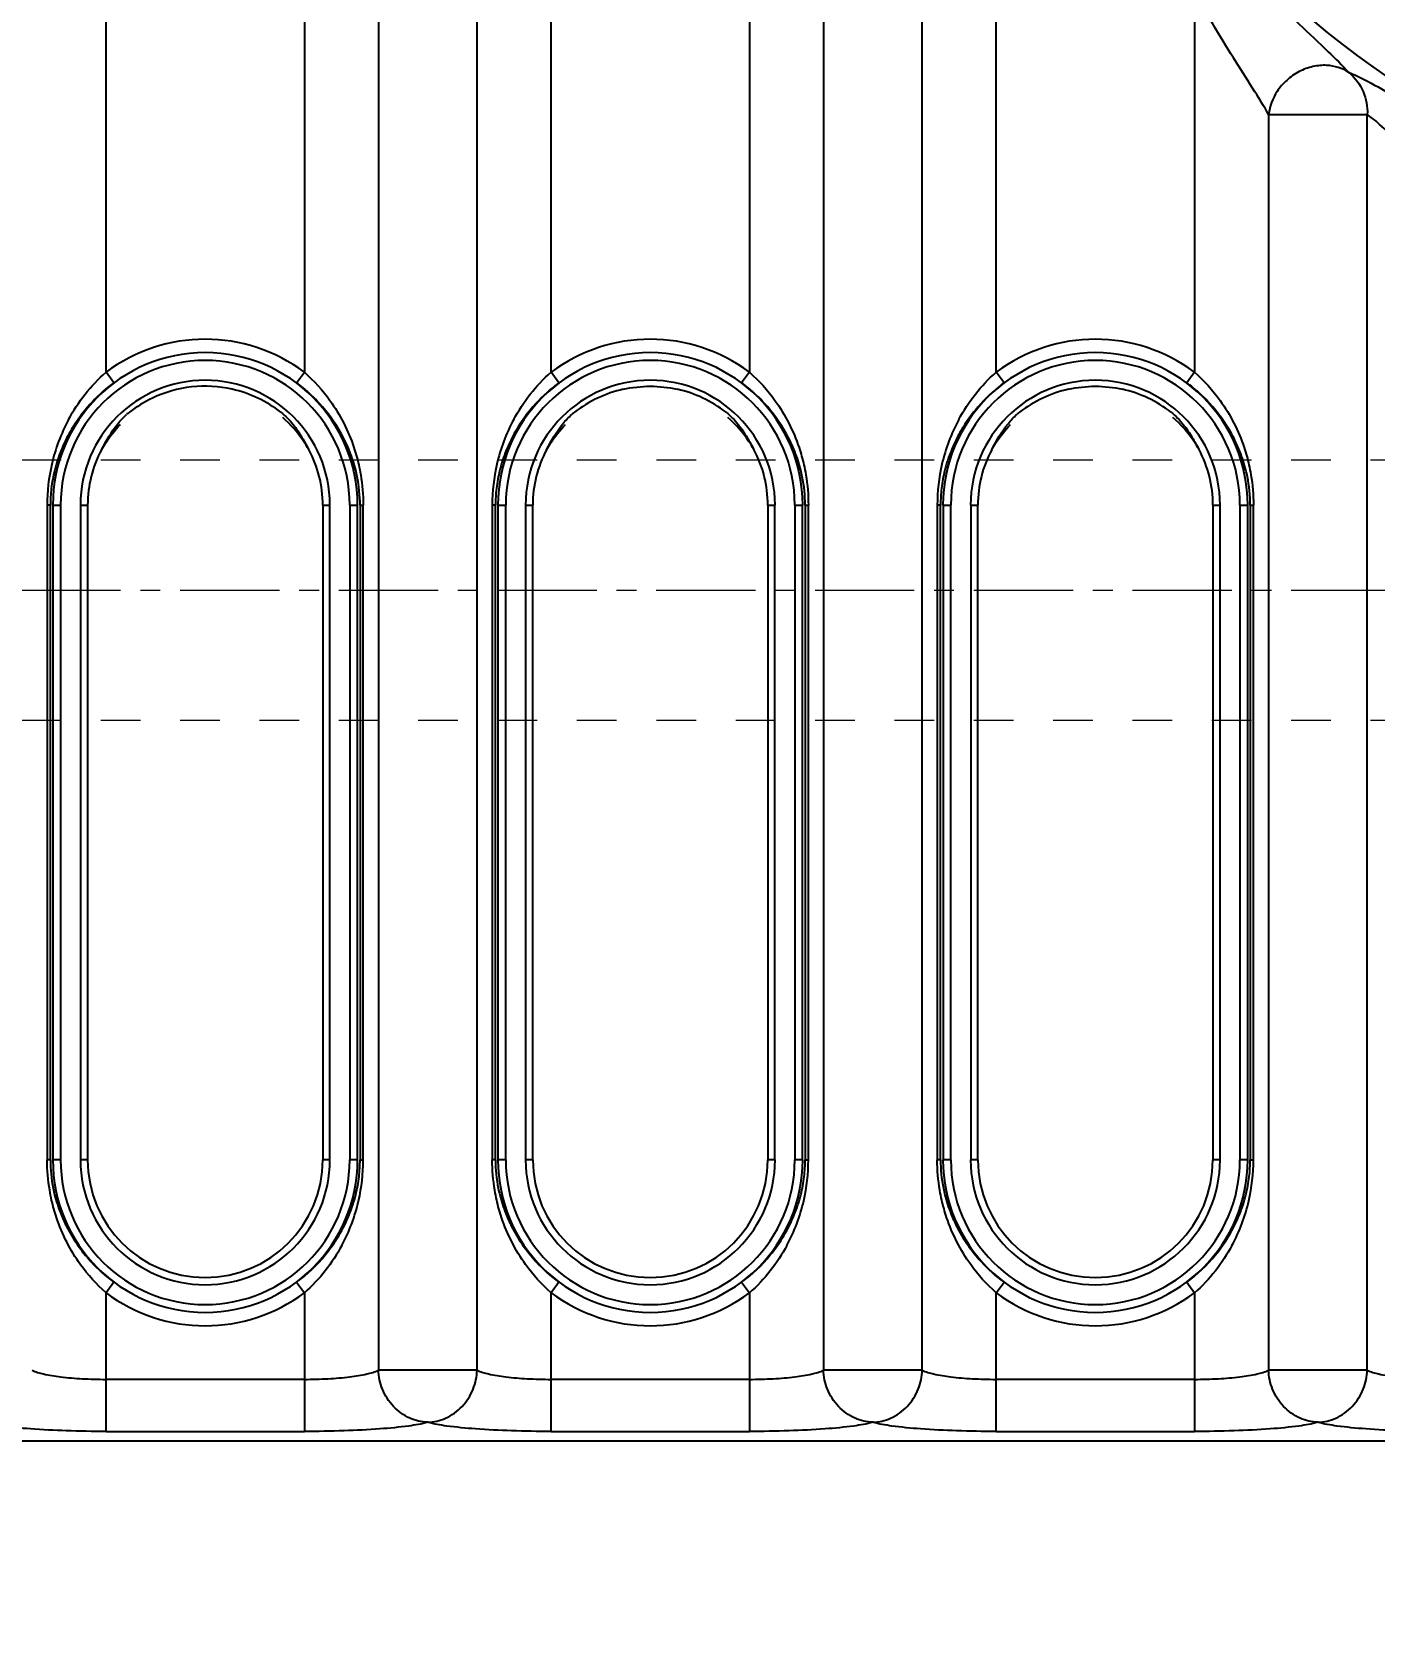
# Model space of a CAD drawing. Header units: millimetres. Extents: x 309 to 11345, y -1340 to 1318.
# Drawn here: x 916 to 967.6, y -543.5 to -482 of the extents above; entities that cross this region are included whole.
import ezdxf

# ---------------------------------------------------------------- set-up
doc = ezdxf.new("R2010")
doc.units = ezdxf.units.MM
doc.header["$LTSCALE"] = 16.335
doc.header["$PDMODE"] = 3
doc.header["$PDSIZE"] = 0.3125
doc.linetypes.add('CENTER', pattern=[0.6, 0.375, -0.075, 0.075, -0.075])
doc.linetypes.add('HIDDEN', pattern=[0.2, 0.1, -0.1])
doc.layers.get('0').update_dxf_attribs({"linetype": 'CONTINUOUS'})
doc.layers.get('Defpoints').update_dxf_attribs({"linetype": 'CONTINUOUS'})
doc.layers.add('cool', color=153, linetype='HIDDEN', lineweight=9)
doc.styles.get("Standard").update_dxf_attribs({"font": 'txt', "width": 0.8})
doc.dimstyles.get("Standard").update_dxf_attribs({"dimtxt": 0.15625, "dimasz": 0.1875, "dimexe": 0.125, "dimexo": 0.0625, "dimtad": 0, "dimtih": 1, "dimtoh": 1, "dimdsep": 46, "dimtxsty": 'Standard', "dimcen": 0.09, "dimadec": 0, "dimazin": 0, "dimtp": 0.01, "dimtm": 0.01, "dimtfac": 1, "dimtofl": 0, "dimtmove": 0, "dimatfit": 3, "dimfxl": 0, "dimtolj": 1, "dimarcsym": 0})

# ---------------------------------------------------------------- blocks, each defined once
blk = doc.blocks.new('*D152')
at = {"color": 4, "lineweight": -2}
blk.add_line((841.336, -521.816), (751.834, -521.816), dxfattribs=at)
at = {"layer": 'Defpoints', "color": 0}
for p in [(1045.847, -463.458), (751.834, -521.816), (841.399, -521.816)]:
    blk.add_point(p, dxfattribs=at)
at = {"color": 6, "insert": (735.834, -521.816), "char_height": 10, "attachment_point": 5}
blk.add_mtext('\\A1;58.36', dxfattribs=at)
blk = doc.blocks.new('*D153')
at = {"color": 4, "lineweight": -2}
blk.add_line((843.625, -589.308), (751.834, -589.308), dxfattribs=at)
at = {"layer": 'Defpoints', "color": 0}
for p in [(1045.847, -463.458), (751.834, -589.308), (843.687, -589.308)]:
    blk.add_point(p, dxfattribs=at)
at = {"color": 6, "insert": (733.167, -589.308), "char_height": 10, "attachment_point": 5}
blk.add_mtext('\\A1;125.85', dxfattribs=at)
blk = doc.blocks.new('*D154')
at = {"color": 4, "lineweight": -2}
blk.add_line((836.37, -608.458), (751.834, -608.458), dxfattribs=at)
at = {"layer": 'Defpoints', "color": 0}
for p in [(1045.847, -463.458), (751.834, -608.458), (836.432, -608.458)]:
    blk.add_point(p, dxfattribs=at)
at = {"color": 6, "insert": (734.501, -608.458), "char_height": 10, "attachment_point": 5}
blk.add_mtext('\\A1;145.00', dxfattribs=at)
blk = doc.blocks.new('*D155')
at = {"color": 4, "lineweight": -2}
blk.add_line((805.347, -668.458), (751.834, -668.458), dxfattribs=at)
at = {"layer": 'Defpoints', "color": 0}
for p in [(1045.847, -463.458), (751.834, -668.458), (805.41, -668.458)]:
    blk.add_point(p, dxfattribs=at)
at = {"color": 6, "insert": (733.834, -668.458), "char_height": 10, "attachment_point": 5}
blk.add_mtext('\\A1;205.00', dxfattribs=at)
blk = doc.blocks.new('*D156')
at = {"color": 4, "lineweight": -2}
blk.add_line((800.847, -666.965), (800.847, -716.388), dxfattribs=at)
at = {"layer": 'Defpoints', "color": 0}
for p in [(1045.847, -463.458), (800.847, -666.902), (800.847, -716.388)]:
    blk.add_point(p, dxfattribs=at)
at = {"color": 6, "insert": (800.847, -735.055), "char_height": 10, "attachment_point": 5, "rotation": 90}
blk.add_mtext('\\A1;245.00', dxfattribs=at)
blk = doc.blocks.new('*D157')
at = {"color": 4, "lineweight": -2}
for p, q in [((846.349, -522.867), (846.349, -676.388)), ((846.349, -676.388), (827.427, -696.388)), ((827.427, -696.388), (827.427, -716.388))]:
    blk.add_line(p, q, dxfattribs=at)
at = {"layer": 'Defpoints', "color": 0}
for p in [(1045.847, -463.458), (846.349, -522.804), (827.427, -716.388)]:
    blk.add_point(p, dxfattribs=at)
at = {"color": 6, "insert": (827.427, -734.388), "char_height": 10, "attachment_point": 5, "rotation": 90}
blk.add_mtext('\\A1;199.50', dxfattribs=at)
blk = doc.blocks.new('*D158')
at = {"color": 4, "lineweight": -2}
for p, q in [((848.087, -593.771), (848.087, -676.388)), ((848.087, -676.388), (839.359, -696.388)), ((839.359, -696.388), (839.359, -716.388))]:
    blk.add_line(p, q, dxfattribs=at)
at = {"layer": 'Defpoints', "color": 0}
for p in [(1045.847, -463.458), (848.087, -593.708), (839.359, -716.388)]:
    blk.add_point(p, dxfattribs=at)
at = {"color": 6, "insert": (839.359, -735.055), "char_height": 10, "attachment_point": 5, "rotation": 90}
blk.add_mtext('\\A1;197.76', dxfattribs=at)
blk = doc.blocks.new('*D159')
at = {"color": 4, "lineweight": -2}
for p, q in [((957.847, -630.771), (957.847, -676.388)), ((957.847, -676.388), (954.745, -696.388)), ((954.745, -696.388), (954.745, -716.388))]:
    blk.add_line(p, q, dxfattribs=at)
at = {"layer": 'Defpoints', "color": 0}
for p in [(1045.847, -463.458), (957.847, -630.708), (954.745, -716.388)]:
    blk.add_point(p, dxfattribs=at)
at = {"color": 6, "insert": (954.745, -731.055), "char_height": 10, "attachment_point": 5, "rotation": 90}
blk.add_mtext('\\A1;88.00', dxfattribs=at)
blk = doc.blocks.new('*D160')
at = {"color": 4, "lineweight": -2}
blk.add_line((850.78, -465.57), (850.78, -716.388), dxfattribs=at)
at = {"layer": 'Defpoints', "color": 0}
for p in [(1045.847, -463.458), (850.78, -465.508), (850.78, -716.388)]:
    blk.add_point(p, dxfattribs=at)
at = {"color": 6, "insert": (850.78, -734.388), "char_height": 10, "attachment_point": 5, "rotation": 90}
blk.add_mtext('\\A1;195.07', dxfattribs=at)
blk = doc.blocks.new('*D161')
at = {"color": 4, "lineweight": -2}
for p, q in [((861.539, -465.57), (861.539, -676.388)), ((861.539, -676.388), (862.066, -696.388)), ((862.066, -696.388), (862.066, -716.388))]:
    blk.add_line(p, q, dxfattribs=at)
at = {"layer": 'Defpoints', "color": 0}
for p in [(1045.847, -463.458), (861.539, -465.508), (862.066, -716.388)]:
    blk.add_point(p, dxfattribs=at)
at = {"color": 6, "insert": (862.066, -733.721), "char_height": 10, "attachment_point": 5, "rotation": 90}
blk.add_mtext('\\A1;184.31', dxfattribs=at)
blk = doc.blocks.new('*D168')
at = {"color": 4, "lineweight": -2}
for p, q in [((815.847, -526.278), (815.847, -675.217)), ((815.847, -675.217), (813.507, -695.217)), ((813.507, -695.217), (813.507, -715.217))]:
    blk.add_line(p, q, dxfattribs=at)
at = {"layer": 'Defpoints', "color": 0}
for p in [(1045.847, -463.458), (815.847, -526.216), (813.507, -715.217)]:
    blk.add_point(p, dxfattribs=at)
at = {"color": 6, "insert": (813.507, -733.217), "char_height": 10, "attachment_point": 5, "rotation": 90}
blk.add_mtext('\\A1;230.00', dxfattribs=at)
blk = doc.blocks.new('*D217')
at = {"color": 4, "lineweight": -2}
for p, q in [((792.226, -628.458), (772.226, -641.779)), ((952.285, -628.458), (792.226, -628.458)), ((772.226, -641.779), (752.226, -641.779))]:
    blk.add_line(p, q, dxfattribs=at)
at = {"layer": 'Defpoints', "color": 0}
for p in [(1045.847, -463.458), (952.347, -628.458), (752.226, -641.779)]:
    blk.add_point(p, dxfattribs=at)
at = {"color": 6, "insert": (734.893, -641.779), "char_height": 10, "attachment_point": 5}
blk.add_mtext('\\A1;165.00', dxfattribs=at)

msp = doc.modelspace()

# ---------------------------------------------------------------- linework, layer by layer
at = {"color": 7, "linetype": 'Continuous'}
for p, q in [((929.325, -379.51), (929.325, -533.406)), ((933.116, -533.406), (933.116, -379.51)), ((946.418, -379.51), (946.418, -533.406)), ((950.209, -533.406), (950.209, -379.51)), ((953.052, -495.097), (953.052, -467.725)), ((918.865, -495.097), (918.865, -474.127)), ((926.481, -474.127), (926.481, -495.097)), ((935.959, -495.097), (935.959, -474.127)), ((943.575, -474.127), (943.575, -495.097)), ((960.668, -480.516), (960.668, -495.097)), ((963.512, -485.204), (963.512, -533.406)), ((963.512, -485.204), (967.303, -485.204)), ((967.303, -533.406), (967.303, -485.204)), ((919.165, -495.499), (918.865, -495.097)), ((926.181, -495.499), (926.481, -495.097)), ((936.259, -495.499), (935.959, -495.097)), ((943.575, -495.097), (943.275, -495.499)), ((953.352, -495.499), (953.052, -495.097)), ((960.668, -495.097), (960.368, -495.499)), ((916.602, -500.197), (916.602, -525.335)), ((916.726, -500.197), (916.602, -500.197)), ((916.726, -525.335), (916.726, -500.197)), ((916.822, -500.197), (916.822, -525.335)), ((916.822, -500.197), (917.123, -500.197)), ((917.123, -525.335), (917.123, -500.197)), ((917.884, -500.197), (917.884, -525.335)), ((917.884, -500.197), (918.16, -500.197)), ((918.16, -525.335), (918.16, -500.197)), ((927.187, -500.197), (927.187, -525.335)), ((927.187, -500.197), (927.463, -500.197)), ((927.463, -525.335), (927.463, -500.197)), ((928.224, -500.197), (928.224, -525.335)), ((928.224, -500.197), (928.525, -500.197)), ((928.525, -525.335), (928.525, -500.197)), ((928.62, -500.197), (928.62, -525.335)), ((928.62, -500.197), (928.745, -500.197)), ((928.745, -525.335), (928.745, -500.197)), ((933.696, -500.197), (933.696, -525.335)), ((933.82, -500.197), (933.696, -500.197)), ((933.82, -525.335), (933.82, -500.197)), ((933.915, -500.197), (933.915, -525.335)), ((933.915, -500.197), (934.216, -500.197)), ((934.216, -525.335), (934.216, -500.197)), ((934.977, -500.197), (934.977, -525.335)), ((934.977, -500.197), (935.253, -500.197)), ((935.253, -525.335), (935.253, -500.197)), ((944.281, -500.197), (944.281, -525.335)), ((944.281, -500.197), (944.556, -500.197)), ((944.556, -525.335), (944.556, -500.197)), ((945.317, -500.197), (945.317, -525.335)), ((945.317, -500.197), (945.618, -500.197)), ((945.618, -525.335), (945.618, -500.197)), ((945.714, -500.197), (945.714, -525.335)), ((945.714, -500.197), (945.838, -500.197)), ((945.838, -525.335), (945.838, -500.197)), ((950.789, -500.197), (950.789, -525.335)), ((950.913, -500.197), (950.789, -500.197)), ((950.913, -525.335), (950.913, -500.197)), ((951.009, -500.197), (951.009, -525.335)), ((951.009, -500.197), (951.31, -500.197)), ((951.31, -525.335), (951.31, -500.197)), ((952.071, -500.197), (952.071, -525.335)), ((952.071, -500.197), (952.347, -500.197)), ((952.347, -525.335), (952.347, -500.197)), ((961.374, -500.197), (961.374, -525.335)), ((961.374, -500.197), (961.65, -500.197)), ((961.65, -525.335), (961.65, -500.197)), ((962.411, -500.197), (962.411, -525.335)), ((962.411, -500.197), (962.712, -500.197)), ((962.712, -525.335), (962.712, -500.197)), ((962.807, -500.197), (962.807, -525.335)), ((962.807, -500.197), (962.932, -500.197)), ((962.932, -525.335), (962.932, -500.197)), ((916.726, -525.335), (916.602, -525.335)), ((917.123, -525.335), (916.822, -525.335)), ((918.16, -525.335), (917.884, -525.335)), ((927.463, -525.335), (927.187, -525.335)), ((928.525, -525.335), (928.224, -525.335)), ((928.62, -525.335), (928.745, -525.335)), ((933.82, -525.335), (933.696, -525.335)), ((934.216, -525.335), (933.915, -525.335)), ((935.253, -525.335), (934.977, -525.335)), ((944.556, -525.335), (944.281, -525.335)), ((945.618, -525.335), (945.317, -525.335)), ((945.714, -525.335), (945.838, -525.335)), ((950.913, -525.335), (950.789, -525.335)), ((951.31, -525.335), (951.009, -525.335)), ((952.347, -525.335), (952.071, -525.335)), ((961.65, -525.335), (961.374, -525.335)), ((962.712, -525.335), (962.411, -525.335)), ((962.807, -525.335), (962.932, -525.335)), ((919.165, -530.033), (918.865, -530.435)), ((926.182, -530.033), (926.482, -530.435)), ((936.258, -530.033), (935.958, -530.435)), ((943.275, -530.033), (943.575, -530.435)), ((953.052, -530.435), (953.352, -530.033)), ((960.368, -530.033), (960.668, -530.435)), ((918.865, -535.758), (918.865, -530.435)), ((926.482, -530.435), (926.482, -535.758)), ((935.958, -535.758), (935.958, -530.435)), ((943.575, -530.435), (943.575, -535.758)), ((953.052, -535.758), (953.052, -530.435)), ((960.668, -530.435), (960.668, -535.758)), ((933.116, -533.406), (929.325, -533.406)), ((950.209, -533.406), (946.418, -533.406)), ((967.303, -533.406), (963.512, -533.406)), ((926.482, -533.758), (918.865, -533.758)), ((943.575, -533.758), (935.958, -533.758)), ((960.668, -533.758), (953.052, -533.758)), ((918.865, -535.758), (926.482, -535.758)), ((935.958, -535.758), (943.575, -535.758)), ((953.052, -535.758), (960.668, -535.758)), ((913.121, -536.12), (987.187, -536.12))]:
    msp.add_line(p, q, dxfattribs=at)
for centre, radius, start, end in [((986.523, -456.458), 32.954, 186.81654, 270), ((922.673, -500.197), 6.365, 53.25265, 126.7475), ((939.767, -500.197), 6.365, 53.25404, 126.74729), ((956.86, -500.197), 6.365, 53.25404, 126.74596), ((922.673, -500.197), 5.852, 0, 180), ((922.673, -500.197), 5.551, 0, 180), ((939.767, -500.197), 5.852, 0, 180), ((939.767, -500.197), 5.551, 0, 180), ((956.86, -500.197), 5.852, 0, 180), ((956.86, -500.197), 5.551, 0, 180), ((922.673, -500.197), 4.79, 0, 180), ((922.885, -500.504), 6.235, 130.32735, 140.63796), ((922.988, -500.619), 6.39, 126.74951, 130.36825), ((922.673, -500.356), 4.72, 77.31378, 115.36042), ((922.658, -500.4), 4.767, 64.70132, 77.25604), ((922.506, -500.439), 6.157, 50.38103, 53.35029), ((922.41, -500.555), 6.308, 42.47183, 50.38271), ((939.767, -500.197), 4.79, 0, 180), ((939.985, -500.51), 6.245, 129.13376, 140.63267), ((940.082, -500.62), 6.391, 126.74968, 129.1911), ((939.782, -500.401), 4.767, 102.73742, 115.29369), ((939.752, -500.4), 4.767, 64.70447, 77.25971), ((939.6, -500.439), 6.157, 50.38176, 53.3523), ((939.503, -500.555), 6.308, 42.47353, 50.38345), ((956.86, -500.197), 4.79, 0, 180), ((957.08, -500.511), 6.246, 128.94689, 140.63044), ((957.175, -500.619), 6.39, 126.74773, 129.00636), ((956.876, -500.401), 4.767, 102.73742, 115.29369), ((956.845, -500.4), 4.767, 64.70447, 77.25971), ((956.695, -500.436), 6.153, 50.51185, 53.35286), ((956.598, -500.555), 6.307, 42.47311, 50.51214), ((922.778, -500.416), 6.097, 140.63949, 149.14188), ((922.719, -500.46), 4.834, 115.32386, 127.69644), ((922.624, -500.467), 4.842, 52.32297, 64.67072), ((922.59, -500.399), 6.07, 29.03988, 42.53201), ((939.871, -500.416), 6.097, 140.63716, 149.13812), ((939.817, -500.468), 4.843, 115.32611, 127.6773), ((939.717, -500.466), 4.841, 52.32193, 64.67156), ((939.683, -500.399), 6.07, 29.04019, 42.53371), ((956.965, -500.416), 6.097, 140.63545, 149.13661), ((956.91, -500.468), 4.843, 115.32611, 127.6773), ((956.811, -500.466), 4.841, 52.32193, 64.67156), ((956.777, -500.399), 6.07, 29.04019, 42.53371), ((923.467, -500.164), 6.86, 151.72872, 167.09616), ((921.209, -498.506), 2.364, 127.68945, 131.06607), ((940.561, -500.164), 6.86, 151.71123, 167.0773), ((938.303, -498.506), 2.365, 127.68953, 131.06867), ((957.654, -500.164), 6.86, 151.70951, 167.07638), ((955.396, -498.506), 2.365, 127.68953, 131.06867), ((922.607, -500.316), 5.899, 150.95507, 157.88835), ((922.697, -500.365), 6.001, 149.16099, 150.95991), ((922.713, -500.329), 5.928, 21.68424, 29.02414), ((939.701, -500.316), 5.899, 150.95431, 157.88447), ((939.79, -500.365), 6.001, 149.15725, 150.9591), ((939.807, -500.329), 5.928, 21.68543, 29.02443), ((956.794, -500.316), 5.899, 150.95401, 157.88336), ((956.884, -500.365), 6.001, 149.15574, 150.9588), ((956.9, -500.329), 5.928, 21.68543, 29.02443), ((922.452, -500.254), 5.732, 157.88049, 165.89431), ((922.673, -500.197), 4.514, 151.90092, 180), ((922.673, -500.197), 4.514, 0, 28.15043), ((939.545, -500.254), 5.732, 157.87644, 165.89194), ((939.767, -500.197), 4.514, 151.90092, 180), ((939.767, -500.197), 4.514, 0, 28.15043), ((956.639, -500.254), 5.732, 157.87532, 165.89125), ((956.86, -500.197), 4.514, 151.90092, 180), ((956.86, -500.197), 4.514, 0, 28.15043), ((923.591, -500.202), 6.989, 167.0247, 179.96408), ((922.29, -500.212), 5.564, 165.90868, 173.29352), ((940.681, -500.201), 6.985, 167.00343, 179.96793), ((939.384, -500.212), 5.565, 165.90672, 173.2919), ((957.774, -500.201), 6.985, 167.0025, 179.96792), ((956.477, -500.212), 5.565, 165.90603, 173.29158), ((922.184, -500.198), 5.457, 173.30818, 179.99252), ((922.99, -500.214), 5.631, 0.17072, 11.28622), ((939.275, -500.198), 5.455, 173.3054, 179.99398), ((940.083, -500.214), 5.631, 0.17075, 11.28696), ((956.369, -500.198), 5.455, 173.30508, 179.99397), ((957.177, -500.214), 5.631, 0.17075, 11.28696), ((922.356, -525.318), 5.63, 180.1698, 191.27471), ((922.673, -525.335), 5.852, 180, 0), ((922.673, -525.335), 5.551, 180, 360), ((922.673, -525.335), 4.79, 180, 360), ((922.673, -525.335), 4.514, 180, 0), ((921.759, -525.331), 6.985, 347.00548, 359.96795), ((923.165, -525.334), 5.455, 353.30609, 359.99398), ((939.45, -525.318), 5.631, 180.17067, 191.2852), ((939.767, -525.335), 5.852, 180, 0), ((939.767, -525.335), 5.551, 180, 360), ((939.767, -525.335), 4.79, 180, 360), ((939.767, -525.335), 4.514, 180, 0), ((938.853, -525.331), 6.985, 347.0025, 359.96792), ((940.259, -525.334), 5.455, 353.30508, 359.99397), ((956.544, -525.318), 5.631, 180.17075, 191.28696), ((956.86, -525.335), 5.852, 180, 0), ((956.86, -525.335), 5.551, 180, 360), ((956.86, -525.335), 4.79, 180, 360), ((956.86, -525.335), 4.514, 180, 0), ((955.946, -525.331), 6.985, 347.0025, 359.96792), ((957.352, -525.334), 5.455, 353.30508, 359.99397), ((923.056, -525.32), 5.565, 345.90824, 353.2926), ((940.15, -525.32), 5.565, 345.90603, 353.29158), ((957.243, -525.32), 5.565, 345.90603, 353.29158), ((921.879, -525.368), 6.86, 331.71499, 347.07932), ((922.895, -525.278), 5.732, 337.8789, 345.89346), ((938.973, -525.368), 6.86, 331.70951, 347.07638), ((939.988, -525.278), 5.732, 337.87532, 345.89125), ((956.066, -525.368), 6.86, 331.70951, 347.07638), ((957.082, -525.278), 5.732, 337.87532, 345.89125), ((922.717, -525.205), 5.924, 329.14758, 337.87251), ((939.81, -525.205), 5.924, 329.14275, 337.86892), ((956.904, -525.205), 5.924, 329.14275, 337.86892), ((922.569, -525.116), 6.097, 320.64093, 329.14144), ((939.662, -525.116), 6.097, 320.63545, 329.13661), ((956.756, -525.116), 6.097, 320.63545, 329.13661), ((922.44, -525.008), 6.265, 306.67754, 320.62881), ((939.533, -525.008), 6.265, 306.67154, 320.62332), ((956.627, -525.008), 6.265, 306.67154, 320.62332), ((922.915, -524.999), 6.277, 222.47406, 233.31278), ((940.007, -525.001), 6.275, 222.44996, 233.31512), ((957.101, -525), 6.275, 222.45432, 233.32018), ((922.673, -525.335), 6.365, 233.24807, 306.75227), ((939.767, -525.335), 6.365, 233.24856, 306.74596), ((956.86, -525.335), 6.365, 233.25404, 306.74596)]:
    msp.add_arc(centre, radius, start, end, dxfattribs=at)
for points, knots in [([(962.132, -479.153), (962.555, -479.608), (963.396, -480.48), (964.632, -481.683), (965.703, -482.698), (966.344, -483.313), (966.591, -483.592)], [0, 0, 0, 0, 0.29603, 0.577416, 0.822208, 1, 1, 1, 1]), ([(963.512, -485.204), (963.35, -484.906), (962.928, -484.238), (962.229, -483.148), (961.449, -481.879), (960.928, -480.981), (960.668, -480.516)], [0, 0, 0, 0, 0.185336, 0.431755, 0.70869, 1, 1, 1, 1]), ([(966.591, -483.592), (966.344, -483.43), (965.865, -483.28), (965.2, -483.346), (964.665, -483.536), (964.198, -483.873), (963.738, -484.399), (963.55, -484.89), (963.512, -485.204)], [0, 0, 0, 0, 0.217593, 0.348562, 0.488143, 0.630222, 0.767434, 1, 1, 1, 1]), ([(966.591, -483.592), (966.831, -483.783), (967.21, -484.29), (967.315, -484.907), (967.303, -485.204)], [0, 0, 0, 0, 0.508308, 1, 1, 1, 1]), ([(966.591, -483.592), (966.698, -483.629), (966.942, -483.738), (967.539, -484.043), (968.454, -484.554), (969.701, -485.246), (970.602, -485.728), (971.073, -485.975)], [0, 0, 0, 0, 0.066716, 0.157515, 0.396035, 0.685578, 1, 1, 1, 1]), ([(970.146, -487.747), (969.85, -487.489), (969.285, -486.981), (968.499, -486.254), (967.92, -485.708), (967.534, -485.372), (967.374, -485.248), (967.303, -485.204)], [0, 0, 0, 0, 0.308536, 0.59767, 0.841229, 0.933783, 1, 1, 1, 1]), ([(927.462, -496.178), (927.857, -496.729), (928.277, -497.555), (928.52, -498.43), (928.571, -498.654)], [0, 0, 0, 0, 0.746536, 1, 1, 1, 1]), ([(944.555, -496.178), (944.95, -496.729), (945.37, -497.555), (945.614, -498.43), (945.665, -498.654)], [0, 0, 0, 0, 0.746536, 1, 1, 1, 1]), ([(961.649, -496.178), (962.044, -496.729), (962.464, -497.555), (962.707, -498.43), (962.758, -498.654)], [0, 0, 0, 0, 0.746536, 1, 1, 1, 1]), ([(918.692, -498.071), (918.74, -497.987), (918.95, -497.641), (919.203, -497.322), (919.416, -497.102)], [0, 0, 0, 0, 0.241256, 1, 1, 1, 1]), ([(926.653, -498.067), (926.59, -497.956), (926.31, -497.506), (925.955, -497.102), (925.651, -496.839)], [0, 0, 0, 0, 0.240401, 1, 1, 1, 1]), ([(935.785, -498.071), (935.833, -497.987), (936.043, -497.641), (936.296, -497.322), (936.51, -497.102)], [0, 0, 0, 0, 0.241256, 1, 1, 1, 1]), ([(943.746, -498.067), (943.683, -497.956), (943.403, -497.506), (943.049, -497.102), (942.745, -496.839)], [0, 0, 0, 0, 0.240401, 1, 1, 1, 1]), ([(952.879, -498.071), (952.927, -497.987), (953.137, -497.641), (953.39, -497.322), (953.603, -497.102)], [0, 0, 0, 0, 0.241256, 1, 1, 1, 1]), ([(960.84, -498.067), (960.777, -497.956), (960.497, -497.506), (960.142, -497.102), (959.838, -496.839)], [0, 0, 0, 0, 0.240401, 1, 1, 1, 1]), ([(928.511, -499.112), (928.495, -499.028), (928.42, -498.697), (928.315, -498.374), (928.222, -498.139)], [0, 0, 0, 0, 0.253093, 1, 1, 1, 1]), ([(945.605, -499.112), (945.588, -499.028), (945.514, -498.697), (945.409, -498.374), (945.315, -498.138)], [0, 0, 0, 0, 0.253093, 1, 1, 1, 1]), ([(962.698, -499.112), (962.681, -499.028), (962.607, -498.697), (962.502, -498.374), (962.409, -498.138)], [0, 0, 0, 0, 0.253093, 1, 1, 1, 1]), ([(928.571, -498.654), (928.599, -498.779), (928.7, -499.287), (928.744, -499.807), (928.744, -500.197)], [0, 0, 0, 0, 0.246522, 1, 1, 1, 1]), ([(945.665, -498.654), (945.693, -498.779), (945.793, -499.287), (945.838, -499.807), (945.838, -500.197)], [0, 0, 0, 0, 0.246522, 1, 1, 1, 1]), ([(962.758, -498.654), (962.786, -498.779), (962.887, -499.287), (962.931, -499.807), (962.931, -500.197)], [0, 0, 0, 0, 0.246522, 1, 1, 1, 1]), ([(916.776, -526.878), (916.748, -526.753), (916.647, -526.245), (916.602, -525.725), (916.602, -525.335)], [0, 0, 0, 0, 0.246502, 1, 1, 1, 1]), ([(933.869, -526.878), (933.841, -526.753), (933.741, -526.245), (933.696, -525.725), (933.696, -525.335)], [0, 0, 0, 0, 0.246522, 1, 1, 1, 1]), ([(950.963, -526.878), (950.934, -526.753), (950.834, -526.245), (950.789, -525.725), (950.789, -525.335)], [0, 0, 0, 0, 0.246522, 1, 1, 1, 1]), ([(916.835, -526.419), (916.852, -526.503), (916.926, -526.834), (917.031, -527.157), (917.124, -527.392)], [0, 0, 0, 0, 0.253094, 1, 1, 1, 1]), ([(933.929, -526.42), (933.946, -526.504), (934.02, -526.835), (934.125, -527.158), (934.218, -527.393)], [0, 0, 0, 0, 0.253093, 1, 1, 1, 1]), ([(951.022, -526.42), (951.039, -526.504), (951.113, -526.835), (951.218, -527.158), (951.312, -527.394)], [0, 0, 0, 0, 0.253093, 1, 1, 1, 1]), ([(917.886, -529.356), (917.491, -528.805), (917.071, -527.978), (916.826, -527.103), (916.776, -526.878)], [0, 0, 0, 0, 0.74653, 1, 1, 1, 1]), ([(934.978, -529.353), (934.583, -528.803), (934.164, -527.977), (933.92, -527.102), (933.869, -526.878)], [0, 0, 0, 0, 0.746535, 1, 1, 1, 1]), ([(952.072, -529.354), (951.677, -528.803), (951.257, -527.977), (951.013, -527.102), (950.963, -526.878)], [0, 0, 0, 0, 0.746536, 1, 1, 1, 1]), ([(917.124, -527.392), (917.191, -527.56), (917.491, -528.225), (917.915, -528.834), (918.285, -529.238)], [0, 0, 0, 0, 0.248201, 1, 1, 1, 1]), ([(934.218, -527.393), (934.285, -527.561), (934.585, -528.225), (935.008, -528.832), (935.377, -529.236)], [0, 0, 0, 0, 0.248206, 1, 1, 1, 1]), ([(951.312, -527.394), (951.379, -527.561), (951.678, -528.225), (952.101, -528.833), (952.471, -529.236)], [0, 0, 0, 0, 0.248204, 1, 1, 1, 1]), ([(916.022, -533.406), (916.16, -533.474), (916.528, -533.573), (917.173, -533.677), (917.978, -533.742), (918.56, -533.758), (918.865, -533.758)], [0, 0, 0, 0, 0.159977, 0.393163, 0.68192, 1, 1, 1, 1]), ([(926.482, -533.758), (926.787, -533.758), (927.369, -533.742), (928.174, -533.677), (928.819, -533.573), (929.187, -533.474), (929.325, -533.406)], [0, 0, 0, 0, 0.318066, 0.606832, 0.840032, 1, 1, 1, 1]), ([(931.22, -535.406), (930.986, -535.398), (930.492, -535.281), (929.862, -534.827), (929.44, -534.163), (929.333, -533.652), (929.325, -533.406)], [0, 0, 0, 0, 0.233579, 0.491554, 0.754781, 1, 1, 1, 1]), ([(931.22, -535.406), (931.454, -535.398), (931.948, -535.281), (932.578, -534.827), (933, -534.163), (933.107, -533.652), (933.116, -533.406)], [0, 0, 0, 0, 0.233582, 0.491558, 0.754783, 1, 1, 1, 1]), ([(933.116, -533.406), (933.253, -533.474), (933.622, -533.573), (934.267, -533.677), (935.071, -533.742), (935.654, -533.758), (935.959, -533.758)], [0, 0, 0, 0, 0.159965, 0.393174, 0.681948, 1, 1, 1, 1]), ([(943.575, -533.758), (943.88, -533.758), (944.462, -533.742), (945.267, -533.677), (945.912, -533.573), (946.28, -533.474), (946.418, -533.406)], [0, 0, 0, 0, 0.318055, 0.606823, 0.840028, 1, 1, 1, 1]), ([(948.314, -535.406), (948.079, -535.398), (947.586, -535.281), (946.955, -534.827), (946.533, -534.163), (946.426, -533.652), (946.418, -533.406)], [0, 0, 0, 0, 0.233579, 0.491555, 0.754782, 1, 1, 1, 1]), ([(948.314, -535.406), (948.548, -535.398), (949.041, -535.281), (949.672, -534.827), (950.094, -534.163), (950.201, -533.652), (950.209, -533.406)], [0, 0, 0, 0, 0.233579, 0.491555, 0.754782, 1, 1, 1, 1]), ([(950.209, -533.406), (950.347, -533.474), (950.715, -533.573), (951.36, -533.677), (952.165, -533.742), (952.747, -533.758), (953.052, -533.758)], [0, 0, 0, 0, 0.159969, 0.39318, 0.681951, 1, 1, 1, 1]), ([(960.668, -533.758), (960.973, -533.758), (961.556, -533.742), (962.36, -533.677), (963.005, -533.573), (963.374, -533.474), (963.512, -533.406)], [0, 0, 0, 0, 0.318055, 0.606823, 0.840028, 1, 1, 1, 1]), ([(965.407, -535.406), (965.173, -535.398), (964.679, -535.281), (964.049, -534.827), (963.627, -534.163), (963.52, -533.652), (963.512, -533.406)], [0, 0, 0, 0, 0.233579, 0.491555, 0.754782, 1, 1, 1, 1]), ([(965.407, -535.406), (965.641, -535.398), (966.135, -535.281), (966.765, -534.827), (967.187, -534.163), (967.294, -533.652), (967.303, -533.406)], [0, 0, 0, 0, 0.233579, 0.491555, 0.754782, 1, 1, 1, 1]), ([(967.303, -533.406), (967.44, -533.474), (967.809, -533.573), (968.454, -533.677), (969.258, -533.742), (969.841, -533.758), (970.146, -533.758)], [0, 0, 0, 0, 0.159969, 0.39318, 0.681951, 1, 1, 1, 1]), ([(918.865, -535.758), (918.356, -535.758), (917.388, -535.743), (916.049, -535.677), (914.977, -535.574), (914.364, -535.477), (914.127, -535.406)], [0, 0, 0, 0, 0.32038, 0.61062, 0.844058, 1, 1, 1, 1]), ([(931.22, -535.406), (930.983, -535.477), (930.37, -535.574), (929.297, -535.677), (927.959, -535.743), (926.99, -535.758), (926.482, -535.758)], [0, 0, 0, 0, 0.155949, 0.389401, 0.679643, 1, 1, 1, 1]), ([(935.958, -535.758), (935.45, -535.758), (934.481, -535.743), (933.143, -535.677), (932.07, -535.574), (931.457, -535.477), (931.22, -535.406)], [0, 0, 0, 0, 0.320379, 0.610621, 0.844065, 1, 1, 1, 1]), ([(948.314, -535.406), (948.076, -535.477), (947.463, -535.574), (946.391, -535.677), (945.052, -535.743), (944.083, -535.758), (943.575, -535.758)], [0, 0, 0, 0, 0.155949, 0.389404, 0.679649, 1, 1, 1, 1]), ([(953.052, -535.758), (952.544, -535.758), (951.575, -535.743), (950.237, -535.677), (949.164, -535.574), (948.551, -535.477), (948.314, -535.406)], [0, 0, 0, 0, 0.320374, 0.610618, 0.844066, 1, 1, 1, 1]), ([(965.407, -535.406), (965.17, -535.477), (964.557, -535.574), (963.484, -535.677), (962.145, -535.743), (961.177, -535.758), (960.668, -535.758)], [0, 0, 0, 0, 0.155949, 0.389404, 0.679649, 1, 1, 1, 1]), ([(970.146, -535.758), (969.638, -535.758), (968.669, -535.743), (967.33, -535.677), (966.258, -535.574), (965.644, -535.477), (965.407, -535.406)], [0, 0, 0, 0, 0.320374, 0.610618, 0.844066, 1, 1, 1, 1])]:
    msp.add_open_spline(points, degree=3, knots=knots, dxfattribs=at)
for points in [[(917.426, -496.915), (917.792, -496.234), (918.282, -495.605), (918.865, -495.097)], [(926.481, -495.097), (926.848, -495.417), (927.178, -495.783), (927.462, -496.178)], [(934.52, -496.913), (934.886, -496.233), (935.376, -495.604), (935.959, -495.097)], [(943.575, -495.097), (943.942, -495.417), (944.272, -495.783), (944.555, -496.178)], [(951.614, -496.913), (951.98, -496.233), (952.47, -495.604), (953.052, -495.097)], [(960.668, -495.097), (961.035, -495.417), (961.365, -495.783), (961.649, -496.178)], [(938.731, -495.751), (939.405, -495.599), (940.129, -495.599), (940.803, -495.751)], [(955.824, -495.751), (956.498, -495.599), (957.223, -495.599), (957.897, -495.751)], [(918.692, -498.071), (918.876, -497.725), (919.071, -497.38), (919.318, -497.075)], [(919.318, -497.075), (919.421, -496.949), (919.533, -496.83), (919.656, -496.724)], [(925.583, -496.635), (925.758, -496.77), (925.913, -496.931), (926.051, -497.104)], [(926.051, -497.104), (926.175, -497.26), (926.286, -497.427), (926.389, -497.597)], [(935.785, -498.071), (935.97, -497.725), (936.164, -497.38), (936.412, -497.076)], [(936.412, -497.076), (936.514, -496.95), (936.626, -496.83), (936.749, -496.724)], [(942.676, -496.635), (942.851, -496.77), (943.007, -496.931), (943.145, -497.104)], [(943.145, -497.104), (943.269, -497.26), (943.379, -497.427), (943.482, -497.597)], [(952.879, -498.071), (953.063, -497.725), (953.258, -497.38), (953.505, -497.076)], [(953.505, -497.076), (953.608, -496.95), (953.72, -496.83), (953.843, -496.724)], [(959.77, -496.635), (959.945, -496.77), (960.1, -496.931), (960.238, -497.104)], [(960.238, -497.104), (960.362, -497.26), (960.473, -497.427), (960.576, -497.597)], [(926.389, -497.597), (926.481, -497.752), (926.568, -497.909), (926.653, -498.068)], [(943.482, -497.597), (943.575, -497.752), (943.662, -497.909), (943.747, -498.068)], [(960.576, -497.597), (960.668, -497.752), (960.755, -497.909), (960.84, -498.068)], [(927.92, -528.618), (927.554, -529.298), (927.064, -529.927), (926.482, -530.435)], [(945.013, -528.619), (944.648, -529.299), (944.157, -529.928), (943.575, -530.435)], [(962.107, -528.619), (961.741, -529.299), (961.251, -529.928), (960.668, -530.435)], [(918.865, -530.435), (918.499, -530.116), (918.17, -529.75), (917.886, -529.356)], [(935.959, -530.435), (935.592, -530.115), (935.262, -529.749), (934.978, -529.353)], [(953.052, -530.435), (952.685, -530.115), (952.355, -529.749), (952.072, -529.354)]]:
    msp.add_open_spline(points, degree=3, dxfattribs=at)
at = {"layer": 'cool', "ltscale": 0.932966}
for p, q in [((866.847, -498.458), (1316.517, -498.458)), ((866.847, -508.458), (1316.517, -508.458))]:
    msp.add_line(p, q, dxfattribs=at)
at = {"layer": 'cool', "color": 1, "linetype": 'CENTER', "ltscale": 0.621977}
msp.add_line((866.847, -503.458), (1330.847, -503.458), dxfattribs=at)

# ---------------------------------------------------------------- dimensions: what is measured, and where the dimension line sits
for feature_location, offset, dtype, picture, middle in [((843.687, -589.308), (-91.853, 0), 0, '*D153', (733.167, -589.308)), ((805.41, -668.458), (-53.576, 0), 0, '*D155', (733.834, -668.458)), ((836.432, -608.458), (-84.598, 0), 0, '*D154', (734.501, -608.458)), ((952.347, -628.458), (-200.121, -13.321), 0, '*D217', (734.893, -641.779)), ((841.399, -521.816), (-89.565, 0), 0, '*D152', (735.834, -521.816)), ((800.847, -666.902), (0, -49.486), 1, '*D156', (800.847, -735.055)), ((815.847, -526.216), (-2.34, -189.001), 1, '*D168', (813.507, -733.217)), ((846.349, -522.804), (-18.922, -193.584), 1, '*D157', (827.427, -734.388)), ((848.087, -593.708), (-8.728, -122.68), 1, '*D158', (839.359, -735.055)), ((850.78, -465.508), (0, -250.881), 1, '*D160', (850.78, -734.388)), ((861.539, -465.508), (0.527, -250.881), 1, '*D161', (862.066, -733.721)), ((957.847, -630.708), (-3.102, -85.68), 1, '*D159', (954.745, -731.055))]:
    dim = msp.add_ordinate_dim(feature_location=feature_location, offset=offset, dtype=dtype, origin=(1045.847, -463.458), dimstyle='Standard', override={"dimtxt": 10, "dimasz": 10, "dimgap": 0, "dimtih": 0, "dimtoh": 0, "dimzin": 0, "dimcen": 0, "dimclrd": 4, "dimclre": 4, "dimclrt": 6, "dimadec": 2, "dimtp": 0, "dimtm": 0, "dimtzin": 0})
    dim.commit()
    dim.dimension.update_dxf_attribs({"geometry": picture, "text_midpoint": middle})

doc.saveas('drawing.dxf')
